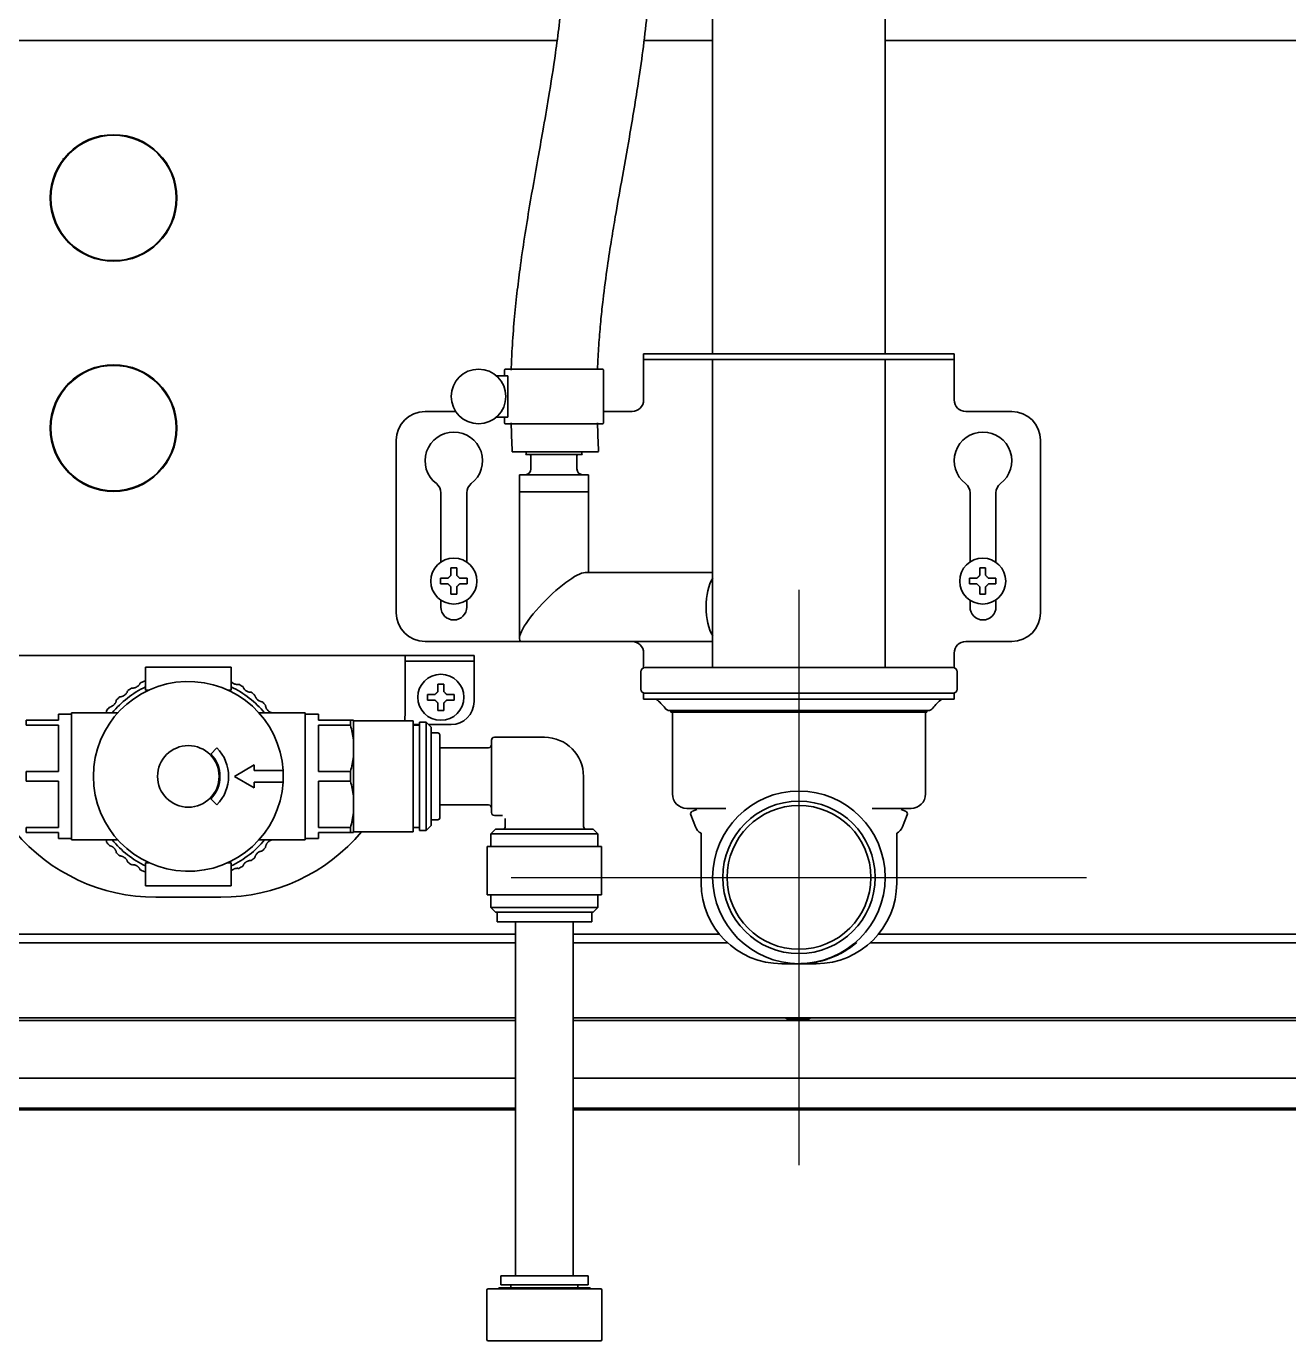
# Model space of a CAD drawing. Header units: inches. Extents: x 885 to 6823, y 710 to 5493.
# Drawn here: x 2806.6 to 3026.1, y 4357.4 to 4585.9 of the extents above; entities that cross this region are included whole.
import ezdxf

# ---------------------------------------------------------------- set-up
doc = ezdxf.new("R2010")
doc.units = ezdxf.units.IN
doc.layers.add('1', color=7, linetype='Continuous', true_color=0xffffff)

# ---------------------------------------------------------------- blocks, each defined once
blk = doc.blocks.new('A$C0B5A562A')
at = {"color": 6}
for p, q in [((0, 50), (0, -50)), ((-50, 0), (50, 0))]:
    blk.add_line(p, q, dxfattribs=at)

msp = doc.modelspace()

# ---------------------------------------------------------------- linework, layer by layer
at = {"layer": '1', "color": 7, "linetype": 'Continuous', "lineweight": 35}
for p, q in [((2925.93, 4602.1), (2925.93, 4534.34)), ((2955.93, 4534.34), (2955.93, 4602.1)), ((2898.86, 4583.43), (2783.55, 4583.43)), ((2925.93, 4583.43), (2913.94, 4583.43)), ((3214.78, 4583.43), (2955.93, 4583.43)), ((2813.03, 4562.91), (2813.03, 4562.58)), ((2832.49, 4558.61), (2832.38, 4558.61)), ((2832.65, 4555.31), (2832.75, 4555.31)), ((2832.65, 4555.31), (2832.75, 4555.31)), ((2813.03, 4549.58), (2813.03, 4549.42)), ((2925.93, 4534.34), (2925.93, 4528.97)), ((2955.93, 4528.97), (2955.93, 4534.34)), ((2913.93, 4527.97), (2913.93, 4528.97)), ((2913.93, 4528.97), (2933.93, 4528.97)), ((2947.93, 4528.97), (2933.93, 4528.97)), ((2947.93, 4528.97), (2967.93, 4528.97)), ((2967.93, 4527.97), (2967.93, 4528.97)), ((2933.93, 4527.97), (2913.93, 4527.97)), ((2913.93, 4526.97), (2913.93, 4527.97)), ((2913.93, 4526.97), (2913.93, 4520.97)), ((2925.93, 4527.97), (2925.93, 4514.79)), ((2947.93, 4527.97), (2933.93, 4527.97)), ((2967.93, 4527.97), (2947.93, 4527.97)), ((2955.93, 4514.79), (2955.93, 4527.97)), ((2967.93, 4526.97), (2967.93, 4527.97)), ((2967.93, 4526.97), (2967.93, 4520.97)), ((2890.33, 4525.17), (2888.33, 4525.17)), ((2889.73, 4526.17), (2889.73, 4525.17)), ((2898.33, 4526.32), (2889.88, 4526.32)), ((2890.33, 4517.97), (2890.33, 4525.17)), ((2906.78, 4526.32), (2898.33, 4526.32)), ((2906.93, 4516.97), (2906.93, 4526.17)), ((2812.81, 4522.28), (2812.69, 4522.28)), ((2831.47, 4521.28), (2831.36, 4521.28)), ((2832.58, 4517.53), (2832.68, 4517.53)), ((2881.26, 4518.97), (2875.93, 4518.97)), ((2888.33, 4517.97), (2890.33, 4517.97)), ((2889.73, 4517.97), (2889.73, 4516.97)), ((2911.93, 4518.97), (2906.93, 4518.97)), ((2969.93, 4518.97), (2977.93, 4518.97)), ((2832.73, 4515.03), (2832.63, 4515.03)), ((2832.68, 4516.28), (2832.78, 4516.28)), ((2906.78, 4516.82), (2889.88, 4516.82)), ((2870.93, 4513.97), (2870.93, 4483.97)), ((2925.93, 4514.79), (2925.93, 4484.75)), ((2955.93, 4474.47), (2955.93, 4514.79)), ((2982.93, 4483.97), (2982.93, 4513.97)), ((2831.57, 4511.28), (2831.68, 4511.28)), ((2893.56, 4511.97), (2893.43, 4511.47)), ((2893.43, 4511.47), (2901.48, 4511.47)), ((2894.33, 4511.27), (2894.33, 4508.97)), ((2901.48, 4511.47), (2903.23, 4511.47)), ((2902.33, 4508.97), (2902.33, 4511.27)), ((2903.23, 4511.47), (2903.11, 4511.97)), ((2812.43, 4510.28), (2812.55, 4510.28)), ((2814.18, 4508.13), (2814.18, 4508.27)), ((2814.6, 4507.88), (2814.45, 4507.88)), ((2815.12, 4507.45), (2814.96, 4507.45)), ((2904.33, 4507.97), (2892.33, 4507.97)), ((2892.33, 4507.97), (2892.33, 4504.97)), ((2904.33, 4504.97), (2904.33, 4507.97)), ((2878.68, 4492.79), (2878.68, 4504.83)), ((2883.18, 4504.83), (2883.18, 4492.79)), ((2893.74, 4504.97), (2892.33, 4504.97)), ((2892.33, 4504.97), (2895.8, 4504.97)), ((2892.33, 4504.97), (2892.33, 4479.53)), ((2904.33, 4504.97), (2893.74, 4504.97)), ((2895.8, 4504.97), (2904.33, 4504.97)), ((2904.33, 4490.97), (2904.33, 4504.97)), ((2970.68, 4492.82), (2970.68, 4504.83)), ((2975.18, 4504.83), (2975.18, 4492.75)), ((2878.63, 4489.48), (2878.63, 4489.98)), ((2883.23, 4489.98), (2883.23, 4489.48)), ((2925.93, 4490.97), (2903.77, 4490.97)), ((2970.58, 4489.48), (2970.58, 4489.98)), ((2975.18, 4489.98), (2975.18, 4489.48)), ((2878.63, 4488.98), (2878.63, 4489.48)), ((2883.23, 4489.48), (2883.23, 4488.98)), ((2970.58, 4488.98), (2970.58, 4489.48)), ((2975.18, 4489.48), (2975.18, 4488.98)), ((2878.68, 4484.97), (2878.68, 4486.17)), ((2883.18, 4486.17), (2883.18, 4484.97)), ((2970.68, 4484.97), (2970.68, 4486.14)), ((2975.18, 4486.21), (2975.18, 4484.97)), ((2925.93, 4484.75), (2925.93, 4474.47)), ((2875.93, 4478.97), (2911.93, 4478.97)), ((2892.9, 4478.97), (2925.93, 4478.97)), ((2977.93, 4478.97), (2969.93, 4478.97)), ((2872.45, 4476.53), (2797.11, 4476.53)), ((2872.45, 4474.53), (2872.45, 4476.53)), ((2872.45, 4476.53), (2884.45, 4476.53)), ((2884.45, 4475.53), (2884.45, 4476.53)), ((2913.93, 4476.97), (2913.93, 4474.43)), ((2967.93, 4476.97), (2967.93, 4474.43)), ((2842.23, 4474.53), (2827.33, 4474.53)), ((2827.33, 4474.53), (2827.33, 4470.53)), ((2842.23, 4470.53), (2842.23, 4474.53)), ((2884.45, 4475.53), (2872.45, 4475.53)), ((2872.45, 4474.53), (2872.45, 4466.53)), ((2884.45, 4475.53), (2884.45, 4474.53)), ((2884.45, 4468.53), (2884.45, 4474.53)), ((2940.93, 4474.47), (2914.18, 4474.47)), ((2967.68, 4474.47), (2940.93, 4474.47)), ((2827.14, 4472.11), (2827.32, 4472.08)), ((2913.43, 4473.72), (2913.43, 4470.72)), ((2968.43, 4470.72), (2968.43, 4473.72)), ((2827.33, 4470.53), (2827.91, 4470.53)), ((2842.23, 4470.53), (2841.65, 4470.53)), ((2876.38, 4469.28), (2876.38, 4469.78)), ((2876.38, 4468.78), (2876.38, 4469.28)), ((2880.98, 4469.78), (2880.98, 4469.28)), ((2880.98, 4469.28), (2880.98, 4468.78)), ((2913.93, 4469.97), (2913.93, 4470.01)), ((2913.93, 4469.97), (2933.93, 4469.97)), ((2913.93, 4469.97), (2913.93, 4468.97)), ((2947.93, 4469.97), (2933.93, 4469.97)), ((2947.93, 4469.97), (2967.93, 4469.97)), ((2967.93, 4469.97), (2967.93, 4470.01)), ((2967.93, 4469.97), (2967.93, 4468.97)), ((2933.93, 4468.97), (2913.93, 4468.97)), ((2918.46, 4466.97), (2940.93, 4466.97)), ((2918.62, 4466.97), (2918.68, 4466.72)), ((2947.93, 4468.97), (2933.93, 4468.97)), ((2940.93, 4466.97), (2963.4, 4466.97)), ((2967.93, 4468.97), (2947.93, 4468.97)), ((2963.18, 4466.72), (2963.24, 4466.97)), ((2812.18, 4465.28), (2806.61, 4465.28)), ((2806.61, 4465.28), (2806.61, 4464.43)), ((2812.18, 4466.33), (2812.18, 4465.28)), ((2814.48, 4466.33), (2812.18, 4466.33)), ((2814.48, 4466.58), (2814.48, 4444.48)), ((2822.53, 4466.58), (2814.48, 4466.58)), ((2855.08, 4466.58), (2847.03, 4466.58)), ((2855.08, 4444.48), (2855.08, 4466.58)), ((2857.38, 4466.33), (2855.08, 4466.33)), ((2857.38, 4465.28), (2857.38, 4466.33)), ((2862.96, 4465.28), (2857.38, 4465.28)), ((2862.96, 4464.43), (2862.96, 4465.28)), ((2863.48, 4461.85), (2863.48, 4465.28)), ((2873.88, 4465.18), (2863.48, 4465.18)), ((2873.88, 4465.18), (2873.88, 4445.88)), ((2874.98, 4464.93), (2874.98, 4446.13)), ((2876.13, 4464.93), (2874.98, 4464.93)), ((2876.13, 4464.93), (2876.13, 4446.13)), ((2876.98, 4464.08), (2876.13, 4464.93)), ((2963.18, 4466.72), (2918.68, 4466.72)), ((2918.93, 4466.72), (2918.93, 4452.47)), ((2962.93, 4452.47), (2962.93, 4466.72)), ((2812.18, 4464.43), (2806.61, 4464.43)), ((2812.18, 4456.38), (2812.18, 4464.43)), ((2857.38, 4464.43), (2857.38, 4456.38)), ((2862.96, 4464.43), (2857.38, 4464.43)), ((2873.88, 4464.53), (2874.98, 4464.53)), ((2874.98, 4464.43), (2873.88, 4464.43)), ((2876.53, 4464.53), (2880.45, 4464.53)), ((2876.98, 4464.08), (2876.98, 4446.98)), ((2878.18, 4463.08), (2876.98, 4463.08)), ((2878.48, 4455.53), (2878.48, 4462.78)), ((2838.67, 4459.42), (2839.73, 4460.48)), ((2863.48, 4461.85), (2863.48, 4458.96)), ((2886.98, 4460.51), (2878.48, 4460.51)), ((2887.48, 4449.23), (2887.48, 4461.83)), ((2896.68, 4462.33), (2887.98, 4462.33)), ((2863.48, 4458.96), (2863.48, 4452.1)), ((2806.61, 4454.68), (2806.61, 4456.38)), ((2806.61, 4456.38), (2812.18, 4456.38)), ((2846.25, 4457.53), (2842.79, 4455.53)), ((2846.25, 4456.53), (2846.25, 4457.53)), ((2851.25, 4456.53), (2846.25, 4456.53)), ((2851.25, 4454.53), (2851.25, 4456.53)), ((2857.38, 4456.38), (2862.96, 4456.38)), ((2862.96, 4456.38), (2862.96, 4454.68)), ((2812.18, 4454.68), (2806.61, 4454.68)), ((2812.18, 4446.63), (2812.18, 4454.68)), ((2842.79, 4455.53), (2846.25, 4453.53)), ((2846.25, 4453.53), (2846.25, 4454.53)), ((2846.25, 4454.53), (2851.25, 4454.53)), ((2857.38, 4454.68), (2857.38, 4446.63)), ((2857.38, 4454.68), (2862.96, 4454.68)), ((2878.48, 4448.28), (2878.48, 4455.53)), ((2903.48, 4446.83), (2903.48, 4455.53)), ((2839.73, 4450.58), (2838.67, 4451.64)), ((2863.48, 4452.1), (2863.48, 4449.21)), ((2863.48, 4445.78), (2863.48, 4449.21)), ((2878.48, 4450.56), (2886.98, 4450.56)), ((2887.98, 4448.73), (2889.38, 4448.73)), ((2921.43, 4449.97), (2928.2, 4449.97)), ((2922.11, 4448.84), (2922.93, 4446.74)), ((2923.16, 4449.78), (2922.4, 4449.48)), ((2953.66, 4449.97), (2960.43, 4449.97)), ((2959.46, 4449.48), (2958.7, 4449.78)), ((2958.93, 4446.74), (2959.75, 4448.84)), ((2806.61, 4446.63), (2812.18, 4446.63)), ((2806.61, 4446.63), (2806.61, 4445.78)), ((2862.96, 4446.63), (2857.38, 4446.63)), ((2862.96, 4445.78), (2862.96, 4446.63)), ((2873.88, 4446.63), (2874.98, 4446.63)), ((2876.13, 4446.13), (2876.98, 4446.98)), ((2876.98, 4447.98), (2878.18, 4447.98)), ((2889.88, 4448.23), (2889.88, 4446.83)), ((2806.61, 4445.78), (2812.18, 4445.78)), ((2812.18, 4444.73), (2812.18, 4445.78)), ((2812.18, 4444.73), (2814.48, 4444.73)), ((2814.48, 4444.48), (2822.53, 4444.48)), ((2847.03, 4444.48), (2855.08, 4444.48)), ((2855.08, 4444.73), (2857.38, 4444.73)), ((2857.38, 4445.78), (2857.38, 4444.73)), ((2857.38, 4445.78), (2862.96, 4445.78)), ((2863.48, 4445.88), (2873.88, 4445.88)), ((2874.98, 4446.13), (2876.13, 4446.13)), ((2888.18, 4446.33), (2887.38, 4445.53)), ((2887.38, 4445.53), (2905.98, 4445.53)), ((2887.38, 4445.53), (2887.38, 4443.33)), ((2905.18, 4446.33), (2888.18, 4446.33)), ((2905.98, 4445.53), (2905.18, 4446.33)), ((2905.98, 4443.33), (2905.98, 4445.53)), ((2923.93, 4445.67), (2923.93, 4436.97)), ((2957.93, 4436.97), (2957.93, 4445.67)), ((2906.63, 4443.33), (2886.73, 4443.33)), ((2886.73, 4443.33), (2886.73, 4434.93)), ((2906.63, 4434.93), (2906.63, 4443.33)), ((2827.91, 4440.53), (2827.33, 4440.53)), ((2827.33, 4440.53), (2827.33, 4436.53)), ((2842.23, 4440.53), (2841.65, 4440.53)), ((2842.23, 4436.53), (2842.23, 4440.53)), ((2827.33, 4438.99), (2827.14, 4438.96)), ((2827.33, 4436.53), (2842.23, 4436.53)), ((2829.11, 4434.53), (2840.45, 4434.53)), ((2886.73, 4434.93), (2906.63, 4434.93)), ((2887.38, 4434.93), (2887.38, 4432.73)), ((2896.68, 4432.73), (2887.38, 4432.73)), ((2887.38, 4432.73), (2888.18, 4431.93)), ((2905.98, 4432.73), (2896.68, 4432.73)), ((2905.18, 4431.93), (2905.98, 4432.73)), ((2905.98, 4432.73), (2905.98, 4434.93)), ((2905.18, 4431.93), (2888.18, 4431.93)), ((2888.46, 4430.23), (2888.46, 4431.93)), ((2904.91, 4431.93), (2904.91, 4430.23)), ((2891.68, 4430.23), (2891.68, 4368.73)), ((2891.68, 4430.23), (2891.68, 4368.73)), ((2901.68, 4368.73), (2901.68, 4430.23)), ((2901.68, 4368.73), (2901.68, 4430.23)), ((2891.69, 4426.58), (2666.58, 4426.58)), ((2891.69, 4428.08), (2666.6, 4428.08)), ((2928.55, 4426.58), (2901.68, 4426.58)), ((2927.12, 4428.08), (2901.69, 4428.08)), ((3214.98, 4426.58), (2953.31, 4426.58)), ((3214.96, 4428.08), (2954.74, 4428.08)), ((2940.93, 4422.97), (2937.93, 4422.97)), ((2943.93, 4422.97), (2940.93, 4422.97)), ((2666.45, 4413.58), (2891.69, 4413.58)), ((2891.68, 4413.08), (2666.45, 4413.08)), ((2901.69, 4413.58), (3215.11, 4413.58)), ((3129.27, 4413.08), (2901.69, 4413.08)), ((2938.68, 4413.58), (2938.68, 4413.48)), ((2938.68, 4413.48), (2939.18, 4413.19)), ((2940.78, 4413.48), (2938.68, 4413.48)), ((2940.78, 4413.19), (2939.18, 4413.19)), ((2939.18, 4413.19), (2939.18, 4413.08)), ((2942.88, 4413.48), (2940.78, 4413.48)), ((2942.38, 4413.19), (2940.78, 4413.19)), ((2942.38, 4413.19), (2942.88, 4413.48)), ((2942.38, 4413.08), (2942.38, 4413.19)), ((2942.88, 4413.48), (2942.88, 4413.58)), ((2891.69, 4403.09), (2666.28, 4403.09)), ((2891.69, 4403.06), (2666.28, 4403.06)), ((3129.27, 4403.09), (2901.68, 4403.09)), ((3129.27, 4403.06), (2901.68, 4403.06)), ((2666.17, 4397.59), (2891.68, 4397.59)), ((2666.18, 4397.85), (2891.68, 4397.85)), ((2901.68, 4397.85), (3134.89, 4397.85)), ((2901.68, 4397.59), (3134.89, 4397.59)), ((2897.07, 4368.73), (2889.08, 4368.73)), ((2889.08, 4368.73), (2889.08, 4367.13)), ((2904.28, 4368.73), (2897.07, 4368.73)), ((2904.28, 4367.13), (2904.28, 4368.73)), ((2886.88, 4366.43), (2906.48, 4366.43)), ((2896.68, 4366.63), (2888.73, 4366.63)), ((2888.73, 4366.63), (2888.73, 4366.43)), ((2897.07, 4367.13), (2889.08, 4367.13)), ((2890.86, 4367.13), (2890.86, 4366.63)), ((2904.63, 4366.63), (2896.68, 4366.63)), ((2904.28, 4367.13), (2897.07, 4367.13)), ((2902.51, 4366.63), (2902.51, 4367.13)), ((2904.63, 4366.43), (2904.63, 4366.63)), ((2886.68, 4366.23), (2886.68, 4357.63)), ((2906.68, 4357.63), (2906.68, 4366.23)), ((2886.88, 4357.43), (2906.48, 4357.43))]:
    msp.add_line(p, q, dxfattribs=at)
for centre, radius in [((2821.78, 4556.08), 11), ((2821.78, 4556.08), 10.9), ((2821.78, 4516.08), 11), ((2821.78, 4516.08), 10.9), ((2885.23, 4521.57), 4.75), ((2880.93, 4489.48), 4), ((2972.88, 4489.48), 4), ((2878.68, 4469.28), 4), ((2834.78, 4455.53), 5.35), ((2940.93, 4437.97), 15), ((2940.93, 4437.97), 13.25), ((2940.93, 4437.97), 12.5)]:
    msp.add_circle(centre, radius, dxfattribs=at)
for centre, radius, start, end in [((2889.88, 4526.17), 0.15, 90, 180), ((2906.78, 4526.17), 0.15, 0, 90), ((2911.93, 4520.97), 2, 270, 0), ((2969.93, 4520.97), 2, 180, 270), ((2875.93, 4513.97), 5, 90, 180), ((2977.93, 4513.97), 5, 0, 90), ((2880.93, 4510.39), 5, 307.3832, 232.6168), ((2889.88, 4516.97), 0.15, 180, 270), ((2906.78, 4516.97), 0.15, 270, 0), ((2972.93, 4510.39), 5, 307.3832, 232.6168), ((2894.13, 4511.27), 0.2, 0, 90), ((2902.53, 4511.27), 0.2, 90, 180), ((2893.33, 4508.97), 1, 270, 0), ((2903.33, 4508.97), 1, 180, 270), ((2876.68, 4504.83), 2, 0, 52.6168), ((2885.18, 4504.83), 2, 127.3832, 180), ((2968.68, 4504.83), 2, 0, 52.6168), ((2977.18, 4504.83), 2, 127.3832, 180), ((2875.93, 4483.97), 5, 180, 270), ((2880.93, 4484.97), 2.25, 180, 0), ((2972.93, 4484.97), 2.25, 180, 0), ((2977.93, 4483.97), 5, 270, 0), ((2911.93, 4476.97), 2, 0, 90), ((2969.93, 4476.97), 2, 90, 180), ((2914.18, 4473.72), 0.75, 90, 180), ((2967.68, 4473.72), 0.75, 0, 90), ((2834.78, 4455.53), 16.5, 3.4746, 356.5254), ((2834.78, 4455.53), 18.25, 114.7373, 117.2627), ((2834.78, 4455.53), 17.25, 115.5881, 140.1694), ((2834.78, 4455.53), 18.25, 130.7373, 133.2627), ((2834.78, 4455.53), 18.25, 122.7373, 125.2627), ((2834.78, 4455.53), 17.25, 39.8362, 64.4175), ((2834.78, 4455.53), 18.25, 58.7373, 61.2627), ((2834.78, 4455.53), 18.25, 50.7373, 53.2627), ((2914.18, 4470.72), 0.75, 180, 270), ((2967.68, 4470.72), 0.75, 270, 0), ((2834.78, 4455.53), 18.25, 138.7373, 141.2627), ((2834.78, 4455.53), 18.25, 42.7373, 45.2627), ((2880.45, 4468.53), 4, 270, 0), ((2911.19, 4462.66), 8, 36.1436, 52.0487), ((2918.46, 4467.97), 1, 216.1436, 270), ((2963.4, 4467.97), 1, 270, 323.8564), ((2970.67, 4462.66), 8, 127.9513, 143.8564), ((2840.45, 4466.53), 32, 357.5813, 0), ((2878.18, 4462.78), 0.3, 0, 90), ((2834.78, 4455.53), 7, 315, 45), ((2886.98, 4461.01), 0.5, 270, 0), ((2887.98, 4461.83), 0.5, 90, 180), ((2896.68, 4455.53), 6.8, 0, 90), ((2834.78, 4455.53), 5.5, 315, 45), ((2834.78, 4455.53), 16.5, 356.5254, 3.4746), ((2921.43, 4452.47), 2.5, 180, 270), ((2960.43, 4452.47), 2.5, 270, 0), ((2886.98, 4450.06), 0.5, 0, 90), ((2887.98, 4449.23), 0.5, 180, 270), ((2922.58, 4449.02), 0.5, 111.3874, 201.3874), ((2922.43, 4448.47), 1.5, 60.9412, 90), ((2959.43, 4448.47), 1.5, 90, 119.0588), ((2959.28, 4449.02), 0.5, 338.6126, 68.6126), ((2878.18, 4448.28), 0.3, 270, 0), ((2889.38, 4446.83), 0.5, 270, 0), ((2903.98, 4446.83), 0.5, 180, 270), ((2924.79, 4447.47), 2, 201.3874, 244.385), ((2957.07, 4447.47), 2, 295.615, 338.6126), ((2829.11, 4466.53), 32, 220.1892, 270), ((2834.78, 4455.53), 17.25, 219.8306, 244.4119), ((2840.45, 4466.53), 32, 270, 319.8108), ((2834.78, 4455.53), 17.25, 295.5825, 320.1637), ((2834.78, 4455.53), 18.25, 218.7373, 221.2627), ((2834.78, 4455.53), 18.25, 226.7373, 229.2627), ((2834.78, 4455.53), 18.25, 314.7373, 317.2627), ((2834.78, 4455.53), 18.25, 234.7373, 237.2627), ((2834.78, 4455.53), 18.25, 298.7373, 301.2627), ((2834.78, 4455.53), 18.25, 306.7373, 309.2627), ((2834.78, 4455.53), 18.25, 242.7373, 245.2627), ((2937.93, 4436.97), 14, 180, 270), ((2943.93, 4436.97), 14, 270, 0), ((2886.88, 4366.23), 0.2, 90, 180), ((2906.48, 4366.23), 0.2, 0, 90), ((2886.88, 4357.63), 0.2, 180, 270), ((2906.48, 4357.63), 0.2, 270, 0)]:
    msp.add_arc(centre, radius, start, end, dxfattribs=at)
for centre, major_axis, ratio, start_param, end_param in [((2898.33, 4484.97), (-5.86, -5.86), 0.221695, 3.359759, 4.930555), ((2927.34, 4484.97), (0, 6), 0.422618, 0.587478, 2.554213), ((2898.33, 4484.97), (-5.86, -5.86), 0.221695, 4.930555, 6.501351)]:
    msp.add_ellipse(centre, major_axis=major_axis, ratio=ratio, start_param=start_param, end_param=end_param, dxfattribs=at)
for points, knots in [([(2900.19, 4598.57), (2900.1, 4596.02), (2899.76, 4590.22), (2898.74, 4581.87), (2897.53, 4574.15), (2896.47, 4568.03), (2895.35, 4561.76), (2893.93, 4553.82), (2892.71, 4546.03), (2891.88, 4539.4), (2891.41, 4534.78), (2891.08, 4530.33), (2890.94, 4527.42), (2890.9, 4526.17)], [0, 0, 0, 0, 0.10362, 0.236479, 0.344127, 0.425716, 0.49364, 0.608274, 0.759671, 0.818643, 0.88189, 0.949327, 1, 1, 1, 1]), ([(2905.91, 4526.2), (2905.93, 4526.63), (2906, 4528.38), (2906.18, 4531.34), (2906.5, 4534.98), (2906.96, 4539.25), (2907.57, 4543.87), (2908.31, 4548.66), (2909.12, 4553.52), (2910.16, 4559.43), (2911.58, 4567.3), (2913.22, 4577.11), (2914.63, 4587.75), (2915.08, 4595.17), (2915.19, 4598.57)], [0, 0, 0, 0, 0.017568, 0.07094, 0.120569, 0.166458, 0.246873, 0.311881, 0.366289, 0.450655, 0.560777, 0.697521, 0.862043, 1, 1, 1, 1]), ([(2891.08, 4511.97), (2891.07, 4511.97), (2891.08, 4511.97), (2891.11, 4511.97), (2891.13, 4511.97), (2891.21, 4511.97), (2891.26, 4511.97), (2891.34, 4511.97), (2891.35, 4511.97), (2891.39, 4511.97), (2891.41, 4511.97), (2891.46, 4511.97), (2891.5, 4511.97), (2891.63, 4511.97), (2891.82, 4511.97), (2892.06, 4511.97), (2892.25, 4511.97), (2892.32, 4511.97), (2892.42, 4511.97), (2892.46, 4511.97), (2892.53, 4511.97), (2892.57, 4511.97), (2892.76, 4511.97), (2892.91, 4511.97), (2893.25, 4511.97), (2893.42, 4511.97), (2893.79, 4511.97), (2893.98, 4511.97), (2894.23, 4511.97), (2894.28, 4511.97), (2894.38, 4511.97), (2894.43, 4511.97), (2894.59, 4511.97), (2894.69, 4511.97), (2895.01, 4511.97), (2895.44, 4511.97), (2895.9, 4511.97), (2896.25, 4511.97), (2896.36, 4511.97), (2896.54, 4511.97), (2896.6, 4511.97), (2896.72, 4511.97), (2896.78, 4511.97), (2897.08, 4511.97), (2897.32, 4511.97), (2897.81, 4511.97), (2898.05, 4511.97), (2898.54, 4511.97), (2898.78, 4511.97), (2899.09, 4511.97), (2899.15, 4511.97), (2899.28, 4511.97), (2899.46, 4511.97), (2899.65, 4511.97), (2900.01, 4511.97), (2900.49, 4511.97), (2900.95, 4511.97), (2901.3, 4511.97), (2901.41, 4511.97), (2901.59, 4511.97), (2901.64, 4511.97), (2901.75, 4511.97), (2901.81, 4511.97), (2902.09, 4511.97), (2902.3, 4511.97), (2902.72, 4511.97), (2902.92, 4511.97), (2903.31, 4511.97), (2903.5, 4511.97), (2903.73, 4511.97), (2903.77, 4511.97), (2903.86, 4511.97), (2903.99, 4511.97), (2904.12, 4511.97), (2904.36, 4511.97), (2904.67, 4511.97), (2904.94, 4511.97), (2905.12, 4511.97), (2905.18, 4511.97), (2905.3, 4511.97), (2905.35, 4511.97), (2905.5, 4511.97), (2905.69, 4511.97), (2905.82, 4511.97), (2905.91, 4511.97), (2905.93, 4511.97), (2905.97, 4511.97), (2905.98, 4511.97), (2906, 4511.97), (2906.01, 4511.97), (2906.05, 4511.97), (2906.07, 4511.97), (2906.08, 4511.97), (2906.08, 4511.97), (2906.08, 4511.97)], [0, 0, 0, 0, 0.030892, 0.030892, 0.061784, 0.061784, 0.092676, 0.092676, 0.100399, 0.100399, 0.108121, 0.108121, 0.123567, 0.123567, 0.154459, 0.185351, 0.185351, 0.200797, 0.200797, 0.20852, 0.20852, 0.216243, 0.216243, 0.247135, 0.247135, 0.278027, 0.278027, 0.308918, 0.308918, 0.316641, 0.316641, 0.324364, 0.324364, 0.33981, 0.33981, 0.370702, 0.401594, 0.401594, 0.41704, 0.41704, 0.424763, 0.424763, 0.432486, 0.432486, 0.463378, 0.463378, 0.49427, 0.49427, 0.525161, 0.525161, 0.532884, 0.532884, 0.540607, 0.556053, 0.556053, 0.586945, 0.617837, 0.617837, 0.633283, 0.633283, 0.641006, 0.641006, 0.648729, 0.648729, 0.679621, 0.679621, 0.710512, 0.710512, 0.741404, 0.741404, 0.749127, 0.749127, 0.75685, 0.772296, 0.772296, 0.803188, 0.83408, 0.83408, 0.849526, 0.849526, 0.864972, 0.864972, 0.895864, 0.926755, 0.926755, 0.942201, 0.942201, 0.949924, 0.949924, 0.957647, 0.957647, 0.988539, 0.988539, 1, 1, 1, 1]), ([(2878.63, 4489.98), (2878.83, 4489.98), (2879.04, 4489.98), (2879.37, 4489.98), (2879.48, 4489.98), (2879.7, 4489.98), (2879.82, 4489.98), (2879.93, 4489.98)], [0, 0, 0, 0, 0.5, 0.5, 0.75, 0.75, 1, 1, 1, 1]), ([(2881.43, 4491.78), (2881.43, 4491.58), (2881.43, 4491.37), (2881.43, 4491.04), (2881.43, 4490.93), (2881.43, 4490.71), (2881.43, 4490.6), (2881.43, 4490.48)], [0, 0, 0, 0, 0.5, 0.5, 0.75, 0.75, 1, 1, 1, 1]), ([(2970.58, 4489.98), (2970.78, 4489.98), (2970.99, 4489.98), (2971.32, 4489.98), (2971.43, 4489.98), (2971.65, 4489.98), (2971.77, 4489.98), (2971.88, 4489.98)], [0, 0, 0, 0, 0.5, 0.5, 0.75, 0.75, 1, 1, 1, 1]), ([(2973.38, 4491.78), (2973.38, 4491.58), (2973.38, 4491.37), (2973.38, 4491.04), (2973.38, 4490.93), (2973.38, 4490.71), (2973.38, 4490.6), (2973.38, 4490.48)], [0, 0, 0, 0, 0.5, 0.5, 0.75, 0.75, 1, 1, 1, 1]), ([(2880.43, 4487.18), (2880.43, 4487.38), (2880.43, 4487.59), (2880.43, 4487.92), (2880.43, 4488.03), (2880.43, 4488.25), (2880.43, 4488.37), (2880.43, 4488.48)], [0, 0, 0, 0, 0.5, 0.5, 0.75, 0.75, 1, 1, 1, 1]), ([(2883.23, 4488.98), (2883.03, 4488.98), (2882.82, 4488.98), (2882.49, 4488.98), (2882.38, 4488.98), (2882.16, 4488.98), (2882.05, 4488.98), (2881.93, 4488.98)], [0, 0, 0, 0, 0.5, 0.5, 0.75, 0.75, 1, 1, 1, 1]), ([(2972.38, 4487.18), (2972.38, 4487.38), (2972.38, 4487.59), (2972.38, 4487.92), (2972.38, 4488.03), (2972.38, 4488.25), (2972.38, 4488.37), (2972.38, 4488.48)], [0, 0, 0, 0, 0.5, 0.5, 0.75, 0.75, 1, 1, 1, 1]), ([(2975.18, 4488.98), (2974.98, 4488.98), (2974.77, 4488.98), (2974.44, 4488.98), (2974.33, 4488.98), (2974.11, 4488.98), (2974, 4488.98), (2973.88, 4488.98)], [0, 0, 0, 0, 0.5, 0.5, 0.75, 0.75, 1, 1, 1, 1]), ([(2824.91, 4470.88), (2824.98, 4470.88), (2825.05, 4470.87), (2825.16, 4470.88), (2825.2, 4470.88), (2825.26, 4470.89), (2825.28, 4470.89), (2825.31, 4470.9), (2825.33, 4470.9), (2825.43, 4470.92), (2825.51, 4470.94), (2825.62, 4470.99), (2825.66, 4471), (2825.71, 4471.03), (2825.73, 4471.04), (2825.77, 4471.06), (2825.79, 4471.07), (2825.88, 4471.12), (2825.94, 4471.16), (2826.02, 4471.23), (2826.04, 4471.24), (2826.07, 4471.27), (2826.11, 4471.31), (2826.15, 4471.35), (2826.2, 4471.41), (2826.23, 4471.44), (2826.28, 4471.5), (2826.3, 4471.53), (2826.36, 4471.63), (2826.39, 4471.69), (2826.42, 4471.75)], [0, 0, 0, 0, 0.125, 0.125, 0.1875, 0.1875, 0.21875, 0.21875, 0.25, 0.25, 0.375, 0.375, 0.4375, 0.4375, 0.46875, 0.46875, 0.5, 0.5, 0.625, 0.625, 0.65625, 0.65625, 0.6875, 0.75, 0.75, 0.8125, 0.8125, 0.875, 0.875, 1, 1, 1, 1]), ([(2842.23, 4471.97), (2842.24, 4471.96), (2842.25, 4471.95), (2842.31, 4471.89), (2842.37, 4471.84), (2842.47, 4471.77), (2842.5, 4471.75), (2842.56, 4471.71), (2842.57, 4471.7), (2842.61, 4471.68), (2842.63, 4471.67), (2842.72, 4471.63), (2842.8, 4471.6), (2842.9, 4471.57), (2842.92, 4471.57), (2842.95, 4471.56), (2843.01, 4471.54), (2843.07, 4471.53), (2843.15, 4471.52), (2843.19, 4471.52), (2843.26, 4471.51), (2843.3, 4471.51), (2843.41, 4471.52), (2843.49, 4471.52), (2843.55, 4471.53)], [0, 0, 0, 0, 0.026132, 0.026132, 0.188443, 0.188443, 0.269599, 0.269599, 0.310177, 0.310177, 0.350755, 0.350755, 0.513066, 0.513066, 0.553644, 0.553644, 0.594222, 0.675377, 0.675377, 0.756533, 0.756533, 0.837689, 0.837689, 1, 1, 1, 1]), ([(2879.18, 4471.58), (2879.18, 4471.38), (2879.18, 4471.17), (2879.18, 4470.84), (2879.18, 4470.73), (2879.18, 4470.51), (2879.18, 4470.4), (2879.18, 4470.28)], [0, 0, 0, 0, 0.5, 0.5, 0.75, 0.75, 1, 1, 1, 1]), ([(2822.87, 4469.36), (2822.94, 4469.36), (2823.01, 4469.37), (2823.12, 4469.39), (2823.16, 4469.4), (2823.21, 4469.41), (2823.23, 4469.42), (2823.27, 4469.43), (2823.29, 4469.44), (2823.38, 4469.47), (2823.45, 4469.5), (2823.56, 4469.56), (2823.59, 4469.58), (2823.64, 4469.61), (2823.66, 4469.63), (2823.7, 4469.65), (2823.71, 4469.66), (2823.79, 4469.73), (2823.85, 4469.78), (2823.92, 4469.86), (2823.94, 4469.87), (2823.96, 4469.9), (2824, 4469.95), (2824.03, 4470), (2824.08, 4470.06), (2824.1, 4470.1), (2824.14, 4470.16), (2824.15, 4470.2), (2824.2, 4470.3), (2824.22, 4470.37), (2824.24, 4470.43)], [0, 0, 0, 0, 0.125, 0.125, 0.1875, 0.1875, 0.21875, 0.21875, 0.25, 0.25, 0.375, 0.375, 0.4375, 0.4375, 0.46875, 0.46875, 0.5, 0.5, 0.625, 0.625, 0.65625, 0.65625, 0.6875, 0.75, 0.75, 0.8125, 0.8125, 0.875, 0.875, 1, 1, 1, 1]), ([(2844.25, 4471.13), (2844.28, 4471.07), (2844.31, 4471), (2844.36, 4470.9), (2844.38, 4470.87), (2844.41, 4470.82), (2844.42, 4470.81), (2844.44, 4470.78), (2844.45, 4470.76), (2844.51, 4470.68), (2844.57, 4470.62), (2844.65, 4470.54), (2844.68, 4470.51), (2844.73, 4470.47), (2844.75, 4470.46), (2844.78, 4470.44), (2844.8, 4470.43), (2844.88, 4470.37), (2844.96, 4470.33), (2845.05, 4470.29), (2845.07, 4470.28), (2845.11, 4470.26), (2845.16, 4470.24), (2845.22, 4470.22), (2845.29, 4470.2), (2845.33, 4470.19), (2845.41, 4470.18), (2845.44, 4470.17), (2845.55, 4470.16), (2845.63, 4470.16), (2845.7, 4470.16)], [0, 0, 0, 0, 0.125, 0.125, 0.1875, 0.1875, 0.21875, 0.21875, 0.25, 0.25, 0.375, 0.375, 0.4375, 0.4375, 0.46875, 0.46875, 0.5, 0.5, 0.625, 0.625, 0.65625, 0.65625, 0.6875, 0.75, 0.75, 0.8125, 0.8125, 0.875, 0.875, 1, 1, 1, 1]), ([(2846.33, 4469.66), (2846.35, 4469.59), (2846.37, 4469.52), (2846.41, 4469.42), (2846.42, 4469.39), (2846.44, 4469.33), (2846.45, 4469.32), (2846.47, 4469.28), (2846.48, 4469.27), (2846.53, 4469.18), (2846.57, 4469.11), (2846.65, 4469.02), (2846.67, 4468.99), (2846.72, 4468.94), (2846.73, 4468.93), (2846.76, 4468.9), (2846.77, 4468.89), (2846.85, 4468.82), (2846.92, 4468.77), (2847, 4468.71), (2847.02, 4468.7), (2847.05, 4468.68), (2847.11, 4468.65), (2847.16, 4468.63), (2847.23, 4468.59), (2847.27, 4468.58), (2847.34, 4468.56), (2847.38, 4468.54), (2847.48, 4468.52), (2847.56, 4468.5), (2847.63, 4468.5)], [0, 0, 0, 0, 0.125, 0.125, 0.1875, 0.1875, 0.21875, 0.21875, 0.25, 0.25, 0.375, 0.375, 0.4375, 0.4375, 0.46875, 0.46875, 0.5, 0.5, 0.625, 0.625, 0.65625, 0.65625, 0.6875, 0.75, 0.75, 0.8125, 0.8125, 0.875, 0.875, 1, 1, 1, 1]), ([(2876.38, 4469.78), (2876.58, 4469.78), (2876.79, 4469.78), (2877.12, 4469.78), (2877.23, 4469.78), (2877.45, 4469.78), (2877.57, 4469.78), (2877.68, 4469.78)], [0, 0, 0, 0, 0.5, 0.5, 0.75, 0.75, 1, 1, 1, 1]), ([(2821.06, 4467.57), (2821.13, 4467.58), (2821.2, 4467.6), (2821.31, 4467.63), (2821.34, 4467.65), (2821.39, 4467.67), (2821.41, 4467.68), (2821.45, 4467.69), (2821.46, 4467.7), (2821.55, 4467.75), (2821.62, 4467.79), (2821.71, 4467.86), (2821.75, 4467.89), (2821.79, 4467.93), (2821.81, 4467.94), (2821.84, 4467.97), (2821.85, 4467.99), (2821.92, 4468.06), (2821.98, 4468.12), (2822.03, 4468.21), (2822.05, 4468.22), (2822.07, 4468.26), (2822.1, 4468.31), (2822.13, 4468.36), (2822.16, 4468.43), (2822.18, 4468.47), (2822.2, 4468.54), (2822.21, 4468.58), (2822.25, 4468.68), (2822.26, 4468.75), (2822.27, 4468.82)], [0, 0, 0, 0, 0.125, 0.125, 0.1875, 0.1875, 0.21875, 0.21875, 0.25, 0.25, 0.375, 0.375, 0.4375, 0.4375, 0.46875, 0.46875, 0.5, 0.5, 0.625, 0.625, 0.65625, 0.65625, 0.6875, 0.75, 0.75, 0.8125, 0.8125, 0.875, 0.875, 1, 1, 1, 1]), ([(2848.18, 4467.92), (2848.19, 4467.85), (2848.2, 4467.78), (2848.22, 4467.67), (2848.23, 4467.63), (2848.25, 4467.58), (2848.26, 4467.56), (2848.27, 4467.52), (2848.28, 4467.5), (2848.31, 4467.41), (2848.35, 4467.34), (2848.41, 4467.24), (2848.43, 4467.2), (2848.47, 4467.15), (2848.48, 4467.14), (2848.5, 4467.1), (2848.52, 4467.09), (2848.58, 4467.01), (2848.64, 4466.95), (2848.72, 4466.88), (2848.73, 4466.87), (2848.77, 4466.84), (2848.81, 4466.81), (2848.86, 4466.78), (2848.93, 4466.73), (2848.96, 4466.72), (2849.03, 4466.68), (2849.07, 4466.67), (2849.17, 4466.62), (2849.24, 4466.6), (2849.3, 4466.58)], [0, 0, 0, 0, 0.125, 0.125, 0.1875, 0.1875, 0.21875, 0.21875, 0.25, 0.25, 0.375, 0.375, 0.4375, 0.4375, 0.46875, 0.46875, 0.5, 0.5, 0.625, 0.625, 0.65625, 0.65625, 0.6875, 0.75, 0.75, 0.8125, 0.8125, 0.875, 0.875, 1, 1, 1, 1]), ([(2878.18, 4466.98), (2878.18, 4467.18), (2878.18, 4467.39), (2878.18, 4467.72), (2878.18, 4467.83), (2878.18, 4468.05), (2878.18, 4468.17), (2878.18, 4468.28)], [0, 0, 0, 0, 0.5, 0.5, 0.75, 0.75, 1, 1, 1, 1]), ([(2880.98, 4468.78), (2880.78, 4468.78), (2880.57, 4468.78), (2880.24, 4468.78), (2880.13, 4468.78), (2879.91, 4468.78), (2879.8, 4468.78), (2879.68, 4468.78)], [0, 0, 0, 0, 0.5, 0.5, 0.75, 0.75, 1, 1, 1, 1]), ([(2820.5, 4466.58), (2820.5, 4466.6), (2820.5, 4466.61), (2820.51, 4466.66), (2820.52, 4466.7), (2820.54, 4466.81), (2820.54, 4466.88), (2820.54, 4466.95)], [0, 0, 0, 0, 0.113082, 0.113082, 0.408721, 0.408721, 1, 1, 1, 1]), ([(2862.96, 4465.28), (2863.08, 4465.28), (2863.18, 4465.28), (2863.36, 4465.28), (2863.43, 4465.28), (2863.48, 4465.28)], [0, 0, 0, 0, 0.5, 0.5, 1, 1, 1, 1]), ([(2863.48, 4461.85), (2863.43, 4462.29), (2863.36, 4462.72), (2863.18, 4463.58), (2863.08, 4464), (2862.96, 4464.43)], [0, 0, 0, 0, 0.5, 0.5, 1, 1, 1, 1]), ([(2862.96, 4456.38), (2863.08, 4456.81), (2863.18, 4457.24), (2863.36, 4458.1), (2863.43, 4458.53), (2863.48, 4458.96)], [0, 0, 0, 0, 0.5, 0.5, 1, 1, 1, 1]), ([(2863.48, 4452.1), (2863.43, 4452.54), (2863.36, 4452.97), (2863.18, 4453.83), (2863.08, 4454.25), (2862.96, 4454.68)], [0, 0, 0, 0, 0.5, 0.5, 1, 1, 1, 1]), ([(2862.96, 4446.63), (2863.08, 4447.06), (2863.18, 4447.49), (2863.36, 4448.35), (2863.43, 4448.78), (2863.48, 4449.21)], [0, 0, 0, 0, 0.5, 0.5, 1, 1, 1, 1]), ([(2820.54, 4444.11), (2820.54, 4444.18), (2820.54, 4444.25), (2820.52, 4444.36), (2820.51, 4444.4), (2820.5, 4444.45), (2820.5, 4444.47), (2820.5, 4444.48)], [0, 0, 0, 0, 0.588711, 0.588711, 0.883067, 0.883067, 1, 1, 1, 1]), ([(2849.3, 4444.48), (2849.24, 4444.46), (2849.17, 4444.44), (2849.07, 4444.4), (2849.03, 4444.38), (2848.98, 4444.36), (2848.96, 4444.35), (2848.93, 4444.33), (2848.91, 4444.32), (2848.83, 4444.27), (2848.77, 4444.22), (2848.67, 4444.14), (2848.64, 4444.12), (2848.6, 4444.07), (2848.59, 4444.06), (2848.56, 4444.03), (2848.54, 4444.01), (2848.48, 4443.93), (2848.43, 4443.87), (2848.38, 4443.78), (2848.37, 4443.76), (2848.35, 4443.72), (2848.32, 4443.67), (2848.3, 4443.62), (2848.27, 4443.54), (2848.26, 4443.51), (2848.23, 4443.43), (2848.23, 4443.4), (2848.2, 4443.29), (2848.19, 4443.22), (2848.18, 4443.15)], [0, 0, 0, 0, 0.125, 0.125, 0.1875, 0.1875, 0.21875, 0.21875, 0.25, 0.25, 0.375, 0.375, 0.4375, 0.4375, 0.46875, 0.46875, 0.5, 0.5, 0.625, 0.625, 0.65625, 0.65625, 0.6875, 0.75, 0.75, 0.8125, 0.8125, 0.875, 0.875, 1, 1, 1, 1]), ([(2863.48, 4445.78), (2863.43, 4445.78), (2863.36, 4445.78), (2863.18, 4445.78), (2863.08, 4445.78), (2862.96, 4445.78)], [0, 0, 0, 0, 0.5, 0.5, 1, 1, 1, 1]), ([(2822.27, 4442.24), (2822.26, 4442.31), (2822.25, 4442.38), (2822.22, 4442.49), (2822.2, 4442.52), (2822.18, 4442.58), (2822.18, 4442.59), (2822.16, 4442.63), (2822.15, 4442.65), (2822.11, 4442.74), (2822.07, 4442.8), (2822, 4442.9), (2821.98, 4442.94), (2821.94, 4442.98), (2821.92, 4443), (2821.9, 4443.03), (2821.88, 4443.05), (2821.81, 4443.12), (2821.75, 4443.17), (2821.67, 4443.24), (2821.65, 4443.25), (2821.62, 4443.27), (2821.57, 4443.3), (2821.52, 4443.33), (2821.45, 4443.37), (2821.41, 4443.39), (2821.34, 4443.42), (2821.31, 4443.43), (2821.2, 4443.46), (2821.13, 4443.48), (2821.06, 4443.5)], [0, 0, 0, 0, 0.125, 0.125, 0.1875, 0.1875, 0.21875, 0.21875, 0.25, 0.25, 0.375, 0.375, 0.4375, 0.4375, 0.46875, 0.46875, 0.5, 0.5, 0.625, 0.625, 0.65625, 0.65625, 0.6875, 0.75, 0.75, 0.8125, 0.8125, 0.875, 0.875, 1, 1, 1, 1]), ([(2847.63, 4442.57), (2847.56, 4442.56), (2847.48, 4442.55), (2847.38, 4442.52), (2847.34, 4442.51), (2847.29, 4442.49), (2847.27, 4442.48), (2847.23, 4442.47), (2847.22, 4442.46), (2847.13, 4442.42), (2847.06, 4442.39), (2846.95, 4442.32), (2846.92, 4442.3), (2846.87, 4442.26), (2846.86, 4442.25), (2846.82, 4442.22), (2846.81, 4442.21), (2846.73, 4442.14), (2846.67, 4442.08), (2846.61, 4442), (2846.6, 4441.98), (2846.57, 4441.95), (2846.54, 4441.9), (2846.51, 4441.85), (2846.47, 4441.78), (2846.45, 4441.75), (2846.42, 4441.68), (2846.41, 4441.64), (2846.37, 4441.54), (2846.35, 4441.47), (2846.33, 4441.4)], [0, 0, 0, 0, 0.125, 0.125, 0.1875, 0.1875, 0.21875, 0.21875, 0.25, 0.25, 0.375, 0.375, 0.4375, 0.4375, 0.46875, 0.46875, 0.5, 0.5, 0.625, 0.625, 0.65625, 0.65625, 0.6875, 0.75, 0.75, 0.8125, 0.8125, 0.875, 0.875, 1, 1, 1, 1]), ([(2824.24, 4440.63), (2824.22, 4440.7), (2824.2, 4440.77), (2824.15, 4440.87), (2824.14, 4440.9), (2824.11, 4440.95), (2824.1, 4440.97), (2824.08, 4441), (2824.07, 4441.02), (2824.01, 4441.1), (2823.97, 4441.16), (2823.88, 4441.25), (2823.86, 4441.28), (2823.81, 4441.32), (2823.79, 4441.33), (2823.76, 4441.36), (2823.75, 4441.37), (2823.67, 4441.44), (2823.6, 4441.48), (2823.51, 4441.53), (2823.49, 4441.54), (2823.45, 4441.56), (2823.4, 4441.58), (2823.34, 4441.61), (2823.27, 4441.63), (2823.23, 4441.64), (2823.16, 4441.66), (2823.12, 4441.67), (2823.01, 4441.69), (2822.94, 4441.7), (2822.87, 4441.7)], [0, 0, 0, 0, 0.125, 0.125, 0.1875, 0.1875, 0.21875, 0.21875, 0.25, 0.25, 0.375, 0.375, 0.4375, 0.4375, 0.46875, 0.46875, 0.5, 0.5, 0.625, 0.625, 0.65625, 0.65625, 0.6875, 0.75, 0.75, 0.8125, 0.8125, 0.875, 0.875, 1, 1, 1, 1]), ([(2826.42, 4439.31), (2826.39, 4439.37), (2826.36, 4439.44), (2826.3, 4439.53), (2826.28, 4439.56), (2826.24, 4439.61), (2826.23, 4439.62), (2826.21, 4439.65), (2826.19, 4439.67), (2826.13, 4439.74), (2826.07, 4439.79), (2825.98, 4439.87), (2825.95, 4439.9), (2825.89, 4439.93), (2825.88, 4439.94), (2825.84, 4439.96), (2825.82, 4439.98), (2825.74, 4440.03), (2825.66, 4440.06), (2825.57, 4440.1), (2825.55, 4440.11), (2825.51, 4440.12), (2825.45, 4440.14), (2825.39, 4440.15), (2825.32, 4440.17), (2825.28, 4440.17), (2825.2, 4440.18), (2825.16, 4440.18), (2825.05, 4440.19), (2824.98, 4440.19), (2824.91, 4440.18)], [0, 0, 0, 0, 0.125, 0.125, 0.1875, 0.1875, 0.21875, 0.21875, 0.25, 0.25, 0.375, 0.375, 0.4375, 0.4375, 0.46875, 0.46875, 0.5, 0.5, 0.625, 0.625, 0.65625, 0.65625, 0.6875, 0.75, 0.75, 0.8125, 0.8125, 0.875, 0.875, 1, 1, 1, 1]), ([(2843.55, 4439.53), (2843.49, 4439.54), (2843.41, 4439.55), (2843.3, 4439.55), (2843.27, 4439.55), (2843.21, 4439.55), (2843.19, 4439.55), (2843.15, 4439.54), (2843.13, 4439.54), (2843.03, 4439.53), (2842.96, 4439.51), (2842.84, 4439.48), (2842.8, 4439.46), (2842.74, 4439.44), (2842.73, 4439.43), (2842.69, 4439.42), (2842.67, 4439.41), (2842.58, 4439.36), (2842.51, 4439.32), (2842.42, 4439.26), (2842.41, 4439.25), (2842.37, 4439.23), (2842.33, 4439.19), (2842.28, 4439.15), (2842.25, 4439.11), (2842.23, 4439.1), (2842.22, 4439.09)], [0, 0, 0, 0, 0.161613, 0.161613, 0.242419, 0.242419, 0.282823, 0.282823, 0.323226, 0.323226, 0.484839, 0.484839, 0.565645, 0.565645, 0.606048, 0.606048, 0.646452, 0.646452, 0.808064, 0.808064, 0.848468, 0.848468, 0.888871, 0.969677, 0.969677, 1, 1, 1, 1]), ([(2845.7, 4440.91), (2845.63, 4440.91), (2845.55, 4440.91), (2845.44, 4440.89), (2845.41, 4440.89), (2845.35, 4440.88), (2845.33, 4440.87), (2845.29, 4440.86), (2845.28, 4440.86), (2845.18, 4440.83), (2845.11, 4440.81), (2845, 4440.75), (2844.96, 4440.74), (2844.91, 4440.71), (2844.89, 4440.7), (2844.85, 4440.67), (2844.84, 4440.66), (2844.75, 4440.61), (2844.69, 4440.55), (2844.61, 4440.48), (2844.6, 4440.47), (2844.57, 4440.44), (2844.53, 4440.4), (2844.49, 4440.35), (2844.44, 4440.29), (2844.42, 4440.26), (2844.38, 4440.19), (2844.36, 4440.16), (2844.31, 4440.06), (2844.28, 4440), (2844.25, 4439.93)], [0, 0, 0, 0, 0.125, 0.125, 0.1875, 0.1875, 0.21875, 0.21875, 0.25, 0.25, 0.375, 0.375, 0.4375, 0.4375, 0.46875, 0.46875, 0.5, 0.5, 0.625, 0.625, 0.65625, 0.65625, 0.6875, 0.75, 0.75, 0.8125, 0.8125, 0.875, 0.875, 1, 1, 1, 1]), ([(2904.91, 4430.23), (2904.91, 4430.23), (2904.48, 4430.23), (2902.65, 4430.23), (2899.91, 4430.23), (2896.68, 4430.23), (2893.45, 4430.23), (2890.71, 4430.23), (2888.88, 4430.23), (2888.46, 4430.23), (2888.46, 4430.23)], [0, 0, 0, 0, 0.125011, 0.250023, 0.375034, 0.500046, 0.625057, 0.750069, 0.87508, 1, 1, 1, 1]), ([(2940.93, 4422.97), (2940.95, 4422.97), (2940.99, 4422.97), (2941.05, 4422.97), (2941.11, 4422.97), (2941.17, 4422.97), (2941.23, 4422.97), (2941.29, 4422.98), (2941.35, 4422.98), (2941.41, 4422.98), (2941.47, 4422.98), (2941.54, 4422.98), (2941.62, 4422.99), (2941.7, 4422.99), (2941.79, 4422.99), (2941.88, 4423), (2941.98, 4423), (2942.08, 4423.01), (2942.19, 4423.02), (2942.31, 4423.03), (2942.5, 4423.04), (2942.76, 4423.07), (2943.1, 4423.11), (2943.45, 4423.16), (2943.81, 4423.22), (2944.18, 4423.29), (2944.56, 4423.38), (2944.96, 4423.48), (2945.36, 4423.59), (2945.77, 4423.72), (2946.43, 4423.94), (2947.35, 4424.31), (2948.5, 4424.89), (2949.65, 4425.6), (2950.46, 4426.21), (2950.89, 4426.58), (2950.95, 4426.64)], [0, 0, 0, 0, 0.006848, 0.013566, 0.020148, 0.026594, 0.032904, 0.039079, 0.044886, 0.051233, 0.05812, 0.065546, 0.073511, 0.082013, 0.091053, 0.100629, 0.11074, 0.121387, 0.132569, 0.144285, 0.156535, 0.188501, 0.221345, 0.255072, 0.289687, 0.325195, 0.3616, 0.398905, 0.437112, 0.476224, 0.516243, 0.625048, 0.738021, 0.855179, 0.976535, 1, 1, 1, 1])]:
    msp.add_open_spline(points, degree=3, knots=knots, dxfattribs=at)
for points in [[(2890.91, 4516.97), (2890.95, 4515.3), (2891, 4513.64), (2891.08, 4511.97)], [(2906.09, 4511.98), (2906.01, 4513.64), (2905.96, 4515.31), (2905.92, 4516.97)], [(2879.93, 4489.98), (2879.95, 4490.01), (2880, 4490.05), (2880.07, 4490.12), (2880.14, 4490.2), (2880.22, 4490.27), (2880.29, 4490.34), (2880.36, 4490.41), (2880.41, 4490.46), (2880.43, 4490.48)], [(2880.43, 4491.78), (2880.6, 4491.78), (2880.93, 4491.78), (2881.26, 4491.78), (2881.43, 4491.78)], [(2880.43, 4490.48), (2880.43, 4490.54), (2880.43, 4490.64), (2880.43, 4490.81), (2880.43, 4490.96), (2880.43, 4491.12), (2880.43, 4491.27), (2880.43, 4491.43), (2880.43, 4491.59), (2880.43, 4491.72), (2880.43, 4491.78)], [(2881.43, 4490.48), (2881.46, 4490.46), (2881.51, 4490.4), (2881.58, 4490.33), (2881.65, 4490.26), (2881.72, 4490.19), (2881.79, 4490.12), (2881.86, 4490.05), (2881.91, 4490), (2881.93, 4489.98)], [(2881.93, 4489.98), (2881.98, 4489.98), (2882.09, 4489.98), (2882.25, 4489.98), (2882.41, 4489.98), (2882.57, 4489.98), (2882.72, 4489.98), (2882.88, 4489.98), (2883.04, 4489.98), (2883.17, 4489.98), (2883.23, 4489.98)], [(2971.88, 4489.98), (2971.9, 4490.01), (2971.95, 4490.05), (2972.02, 4490.12), (2972.09, 4490.2), (2972.17, 4490.27), (2972.24, 4490.34), (2972.31, 4490.41), (2972.36, 4490.46), (2972.38, 4490.48)], [(2972.38, 4491.78), (2972.55, 4491.78), (2972.88, 4491.78), (2973.21, 4491.78), (2973.38, 4491.78)], [(2972.38, 4490.48), (2972.38, 4490.54), (2972.38, 4490.64), (2972.38, 4490.81), (2972.38, 4490.96), (2972.38, 4491.12), (2972.38, 4491.27), (2972.38, 4491.43), (2972.38, 4491.59), (2972.38, 4491.72), (2972.38, 4491.78)], [(2973.38, 4490.48), (2973.41, 4490.46), (2973.46, 4490.4), (2973.53, 4490.33), (2973.6, 4490.26), (2973.67, 4490.19), (2973.74, 4490.12), (2973.81, 4490.05), (2973.86, 4490), (2973.88, 4489.98)], [(2973.88, 4489.98), (2973.93, 4489.98), (2974.04, 4489.98), (2974.2, 4489.98), (2974.36, 4489.98), (2974.52, 4489.98), (2974.67, 4489.98), (2974.83, 4489.98), (2974.99, 4489.98), (2975.12, 4489.98), (2975.18, 4489.98)], [(2879.93, 4488.98), (2879.88, 4488.98), (2879.77, 4488.98), (2879.61, 4488.98), (2879.45, 4488.98), (2879.29, 4488.98), (2879.14, 4488.98), (2878.98, 4488.98), (2878.82, 4488.98), (2878.69, 4488.98), (2878.63, 4488.98)], [(2880.43, 4488.48), (2880.4, 4488.51), (2880.35, 4488.56), (2880.28, 4488.63), (2880.21, 4488.7), (2880.14, 4488.77), (2880.07, 4488.84), (2880, 4488.91), (2879.95, 4488.96), (2879.93, 4488.98)], [(2881.93, 4488.98), (2881.91, 4488.96), (2881.86, 4488.91), (2881.79, 4488.84), (2881.72, 4488.77), (2881.64, 4488.7), (2881.57, 4488.62), (2881.5, 4488.55), (2881.45, 4488.51), (2881.43, 4488.48)], [(2881.43, 4488.48), (2881.43, 4488.43), (2881.43, 4488.32), (2881.43, 4488.16), (2881.43, 4488), (2881.43, 4487.84), (2881.43, 4487.69), (2881.43, 4487.54), (2881.43, 4487.37), (2881.43, 4487.25), (2881.43, 4487.18)], [(2971.88, 4488.98), (2971.83, 4488.98), (2971.72, 4488.98), (2971.56, 4488.98), (2971.4, 4488.98), (2971.24, 4488.98), (2971.09, 4488.98), (2970.93, 4488.98), (2970.77, 4488.98), (2970.64, 4488.98), (2970.58, 4488.98)], [(2972.38, 4488.48), (2972.35, 4488.51), (2972.3, 4488.56), (2972.23, 4488.63), (2972.16, 4488.7), (2972.09, 4488.77), (2972.02, 4488.84), (2971.95, 4488.91), (2971.9, 4488.96), (2971.88, 4488.98)], [(2973.88, 4488.98), (2973.86, 4488.96), (2973.81, 4488.91), (2973.74, 4488.84), (2973.67, 4488.77), (2973.59, 4488.7), (2973.52, 4488.62), (2973.45, 4488.55), (2973.4, 4488.51), (2973.38, 4488.48)], [(2973.38, 4488.48), (2973.38, 4488.43), (2973.38, 4488.32), (2973.38, 4488.16), (2973.38, 4488), (2973.38, 4487.84), (2973.38, 4487.69), (2973.38, 4487.54), (2973.38, 4487.37), (2973.38, 4487.25), (2973.38, 4487.18)], [(2881.43, 4487.18), (2881.26, 4487.18), (2880.93, 4487.18), (2880.6, 4487.18), (2880.43, 4487.18)], [(2973.38, 4487.18), (2973.21, 4487.18), (2972.88, 4487.18), (2972.55, 4487.18), (2972.38, 4487.18)], [(2878.18, 4471.58), (2878.35, 4471.58), (2878.68, 4471.58), (2879.01, 4471.58), (2879.18, 4471.58)], [(2878.18, 4470.28), (2878.18, 4470.34), (2878.18, 4470.44), (2878.18, 4470.61), (2878.18, 4470.76), (2878.18, 4470.92), (2878.18, 4471.07), (2878.18, 4471.23), (2878.18, 4471.39), (2878.18, 4471.52), (2878.18, 4471.58)], [(2877.68, 4469.78), (2877.7, 4469.81), (2877.75, 4469.85), (2877.82, 4469.92), (2877.89, 4470), (2877.97, 4470.07), (2878.04, 4470.14), (2878.11, 4470.21), (2878.16, 4470.26), (2878.18, 4470.28)], [(2879.18, 4470.28), (2879.21, 4470.26), (2879.26, 4470.2), (2879.33, 4470.13), (2879.4, 4470.06), (2879.47, 4469.99), (2879.54, 4469.92), (2879.61, 4469.85), (2879.66, 4469.8), (2879.68, 4469.78)], [(2879.68, 4469.78), (2879.73, 4469.78), (2879.84, 4469.78), (2880, 4469.78), (2880.16, 4469.78), (2880.32, 4469.78), (2880.47, 4469.78), (2880.63, 4469.78), (2880.79, 4469.78), (2880.92, 4469.78), (2880.98, 4469.78)], [(2877.68, 4468.78), (2877.63, 4468.78), (2877.52, 4468.78), (2877.36, 4468.78), (2877.2, 4468.78), (2877.04, 4468.78), (2876.89, 4468.78), (2876.73, 4468.78), (2876.57, 4468.78), (2876.44, 4468.78), (2876.38, 4468.78)], [(2878.18, 4468.28), (2878.15, 4468.31), (2878.1, 4468.36), (2878.03, 4468.43), (2877.96, 4468.5), (2877.89, 4468.57), (2877.82, 4468.64), (2877.75, 4468.71), (2877.7, 4468.76), (2877.68, 4468.78)], [(2879.18, 4466.98), (2879.01, 4466.98), (2878.68, 4466.98), (2878.35, 4466.98), (2878.18, 4466.98)], [(2879.68, 4468.78), (2879.66, 4468.76), (2879.61, 4468.71), (2879.54, 4468.64), (2879.47, 4468.57), (2879.39, 4468.5), (2879.32, 4468.42), (2879.25, 4468.35), (2879.2, 4468.31), (2879.18, 4468.28)], [(2879.18, 4468.28), (2879.18, 4468.23), (2879.18, 4468.12), (2879.18, 4467.96), (2879.18, 4467.8), (2879.18, 4467.64), (2879.18, 4467.49), (2879.18, 4467.34), (2879.18, 4467.17), (2879.18, 4467.05), (2879.18, 4466.98)]]:
    msp.add_open_spline(points, degree=3, dxfattribs=at)

# ---------------------------------------------------------------- block references
msp.add_blockref('A$C0B5A562A', (2940.93, 4437.97))

doc.saveas('drawing.dxf')
